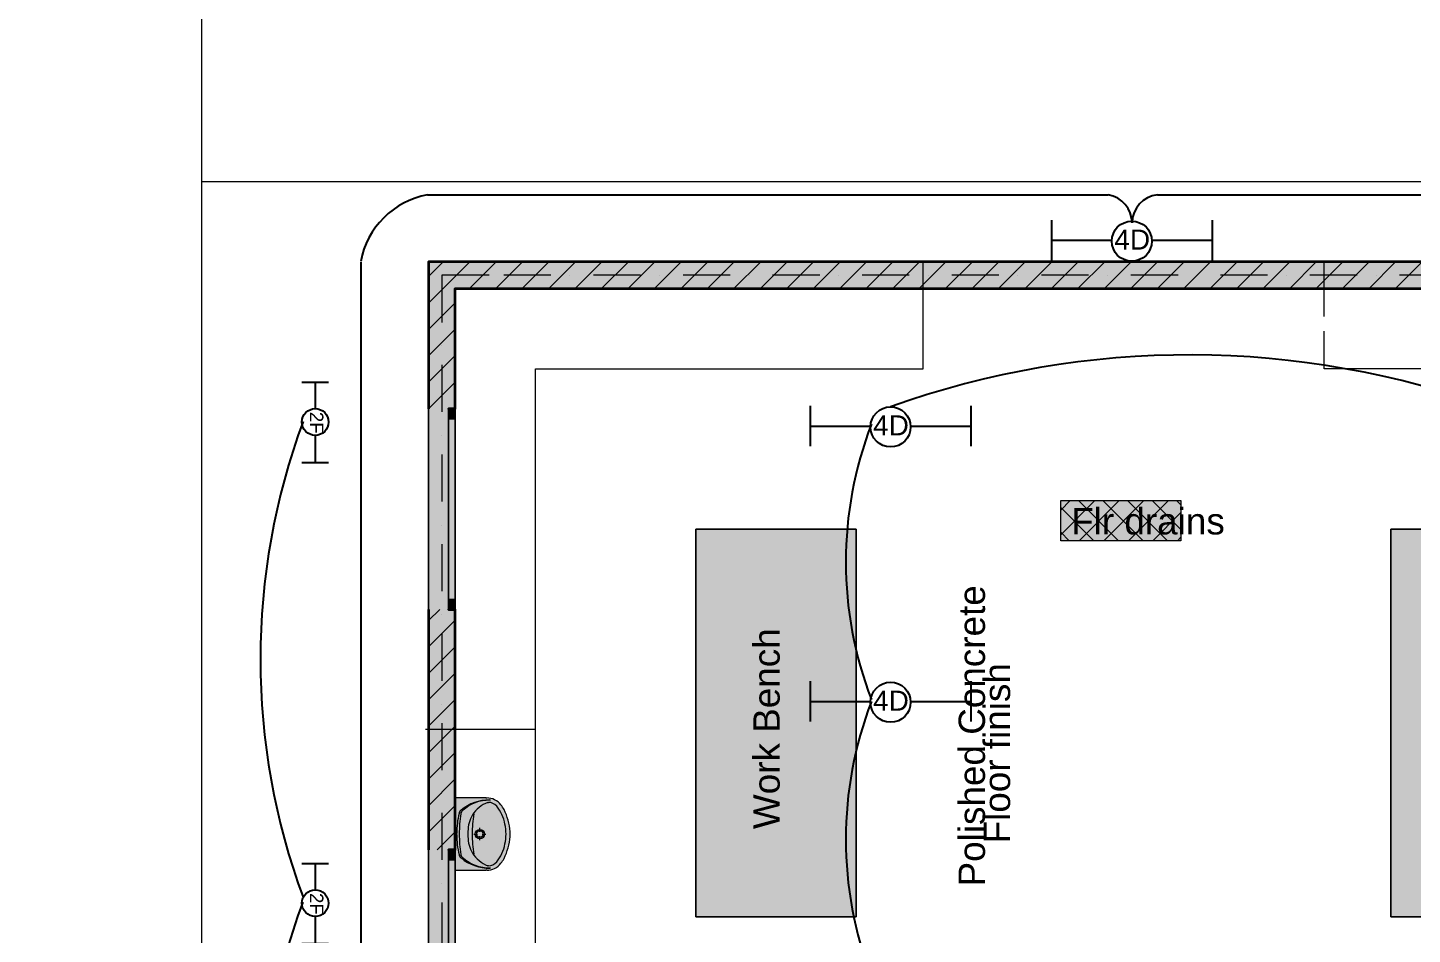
# Model space of a CAD drawing. Header units: millimetres. Extents: x -434067 to 834715, y -524312 to 693139.
# Drawn here: x 227685 to 238045, y 70503 to 77286 of the extents above; entities that cross this region are included whole.
import ezdxf

# ---------------------------------------------------------------- set-up
doc = ezdxf.new("R2010")
doc.units = ezdxf.units.MM
for name, color, linetype in [('Labels', 7, 'Continuous'), ('lights', 1, 'Continuous'), ('PDF_2D Drafting - General', 7, 'Continuous')]:
    doc.layers.add(name, color=color, linetype=linetype)
doc.layers.add('PDF_Interior$-$Furniture$', color=7, linetype='Continuous', true_color=0x6a6a6a)
doc.layers.add('PDF_Structural - Bearing', color=7, linetype='Continuous', true_color=0xffffff)
doc.styles.add('PDF ArialMT', font='arial.ttf')
doc.styles.get("Standard").update_dxf_attribs({"font": 'arial.ttf'})

# ---------------------------------------------------------------- blocks, each defined once
blk = doc.blocks.new('4security')
at = {"layer": 'lights'}
for p, q in [((-601, 157), (-601, -143)), ((600, 157), (600, -143)), ((-601, 7), (-150, 7)), ((150, 7), (600, 7))]:
    blk.add_line(p, q, dxfattribs=at)
blk.add_circle((0, 0), 150, dxfattribs=at)
at = {"layer": 'lights', "insert": (-131, 87), "char_height": 150, "attachment_point": 1}
blk.add_mtext_dynamic_manual_height_columns('4D', width=150, gutter_width=12.5, heights=[0], dxfattribs=at)
blk = doc.blocks.new('4sec')
at = {"layer": 'lights'}
blk.add_blockref('4security', (8, -3), dxfattribs=at)
blk = doc.blocks.new('2feet')
at = {"layer": 'lights'}
for p, q in [((-295, 102), (-295, -98)), ((-295, 2), (-100, 2)), ((100, 2), (305, 2)), ((305, 102), (305, -98))]:
    blk.add_line(p, q, dxfattribs=at)
blk.add_circle((0, 2), 100, dxfattribs=at)
at = {"layer": 'lights', "insert": (-76, 63), "char_height": 100, "attachment_point": 1}
blk.add_mtext_dynamic_manual_height_columns('2F', width=100, gutter_width=12.5, heights=[0], dxfattribs=at)

msp = doc.modelspace()

# ---------------------------------------------------------------- hatches: boundary and pattern name
at = {"layer": 'PDF_Interior$-$Furniture$', "true_color": 0xffffff, "transparency": 33554559}
msp.add_hatch(color=7, dxfattribs=at).paths.add_polyline_path([(231113, 71523), (230884, 71523), (230884, 70983), (231113, 70983), (231129, 70983), (231145, 70986), (231160, 70989), (231175, 70995), (231190, 71003), (231203, 71012), (231215, 71022), (231226, 71034), (231238, 71052), (231249, 71070), (231258, 71090), (231266, 71109), (231273, 71129), (231279, 71150), (231284, 71171), (231288, 71192), (231291, 71213), (231294, 71234), (231294, 71253), (231294, 71272), (231291, 71293), (231288, 71314), (231284, 71335), (231279, 71356), (231274, 71374), (231266, 71397), (231258, 71417), (231249, 71436), (231238, 71454), (231226, 71472), (231215, 71484), (231203, 71494), (231190, 71503), (231175, 71511), (231160, 71517), (231145, 71521), (231129, 71523), (231121, 71523)])
at = {"layer": 'PDF_Structural - Bearing', "transparency": 33554559}
for color, points in [(7, [(230884, 75334), (230884, 74434), (230834, 74434), (230684, 74434), (230684, 75534)]), (256, [(230884, 72934), (230834, 72934), (230684, 72934), (230684, 74434), (230834, 74434), (230884, 74434)]), (256, [(230884, 72934), (230834, 72934), (230684, 72934), (230684, 74434), (230834, 74434), (230884, 74434)]), (7, [(230684, 71134), (230684, 72934), (230834, 72934), (230884, 72934), (230884, 71134), (230834, 71134)]), (256, [(230884, 69634), (230834, 69634), (230684, 69634), (230684, 71134), (230834, 71134), (230884, 71134)]), (256, [(230884, 69634), (230834, 69634), (230684, 69634), (230684, 71134), (230834, 71134), (230884, 71134)])]:
    msp.add_hatch(color=color, dxfattribs=at).paths.add_polyline_path(points)

# ---------------------------------------------------------------- linework, layer by layer
at = {"layer": 'lights'}
for p, q in [((230676, 76036), (235769, 76036)), ((236137, 76036), (241152, 76036)), ((230178, 75531), (230178, 69161))]:
    msp.add_line(p, q, dxfattribs=at)
for centre, radius, start, end in [((230788, 75424), 622, 100.3936, 169.6026), ((235733, 75824), 215, 0.6988, 80.1665), ((236160, 75825), 212, 96.1945, 179.6066), ((236378, 68199), 6639, 69.9097, 109.7011), ((234545, 72560), 5119, 159.6573, 200.3468), ((236675, 73289), 2869, 158.9552, 201.0448), ((236675, 71214), 2869, 158.9552, 201.0448), ((234543, 68964), 5119, 159.6573, 200.3468)]:
    msp.add_arc(centre, radius, start, end, dxfattribs=at)
at = {"layer": 'PDF_2D Drafting - General', "color": 8, "lineweight": 15, "true_color": 0x7f7f7f}
for points in [[(231684, 111330), (230184, 111330), (230184, 78933), (228984, 78933), (228984, 76134)], [(230662, 72038), (230884, 72038), (231484, 72038), (231484, 74734), (234384, 74734), (234384, 75534)], [(237384, 75125), (237384, 75252), (237384, 75534)], [(240283, 74734), (237384, 74734), (237384, 75016)], [(230884, 69634), (231484, 69634), (231484, 72038)]]:
    msp.add_lwpolyline(points, dxfattribs=at)
at = {"layer": 'PDF_2D Drafting - General', "color": 253, "lineweight": 18, "true_color": 0xaaaaaa}
for points in [[(235414, 73493), (235668, 73748)], [(235414, 73677), (235485, 73748)], [(235662, 73448), (235414, 73697)], [(235846, 73448), (235546, 73748)], [(235552, 73448), (235852, 73748)], [(236030, 73448), (235730, 73748)], [(235736, 73448), (236036, 73748)], [(236213, 73448), (235913, 73748)], [(235920, 73448), (236220, 73748)], [(236313, 73532), (236097, 73748)], [(236313, 73716), (236281, 73748)], [(236104, 73448), (236313, 73658)], [(235478, 73448), (235414, 73513)], [(236288, 73448), (236313, 73474)]]:
    msp.add_lwpolyline(points, dxfattribs=at)
at = {"layer": 'PDF_2D Drafting - General', "color": 8, "lineweight": 15, "true_color": 0x7f7f7f}
for points in [[(235414, 73448), (235414, 73748), (236313, 73748), (236313, 73448)], [(233884, 73534), (232684, 73534), (232684, 70634), (233884, 70634)], [(233884, 70634), (232684, 70634), (232684, 73534), (233884, 73534)], [(239083, 73534), (237884, 73534), (237884, 70634), (239083, 70634)], [(239083, 70634), (237884, 70634), (237884, 73534), (239083, 73534)]]:
    msp.add_lwpolyline(points, close=True, dxfattribs=at)
at = {"layer": 'PDF_2D Drafting - General', "color": 7, "lineweight": 0, "true_color": 0xffffff, "transparency": 33554559}
msp.add_solid([(235414, 73448), (235414, 73748), (236313, 73448), (236313, 73748)], dxfattribs=at)
at = {"layer": 'PDF_2D Drafting - General', "lineweight": 0, "transparency": 33554559}
for points in [[(233884, 70634), (232684, 70634), (233884, 73534), (232684, 73534)], [(239083, 70634), (237884, 70634), (239083, 73534), (237884, 73534)]]:
    msp.add_solid(points, dxfattribs=at)
at = {"layer": 'PDF_Interior$-$Furniture$', "lineweight": 20}
for points in [[(231113, 71523), (230884, 71523), (230884, 70983), (231113, 70983)], [(230884, 71168), (230884, 71338)], [(231068, 71270), (231068, 71299)], [(231022, 71253), (231051, 71253)], [(231068, 71208), (231068, 71236)], [(231084, 71253), (231113, 71253)]]:
    msp.add_lwpolyline(points, dxfattribs=at)
for points in [[(230895, 71248, 0.05601), (230912, 71099, 0.166882), (230927, 71074, 0.172736), (231144, 70997, -0.182216), (230942, 71073, -0.178401), (230927, 71101, -0.032588), (230916, 71253, -0.032504), (230927, 71405, -0.182216), (230942, 71433, -0.183454), (231142, 71509, 0.173768), (230927, 71432, 0.170079), (230912, 71407, 0.055582), (230895, 71259)], [(231127, 71490, 0.156512), (231013, 71397, 0.136011), (230979, 71272, 0.024152), (230979, 71253, 0.024146), (230979, 71234, 0.136003), (231013, 71110, 0.157098), (231127, 71016)], [(231119, 70983, 0.227366), (231226, 71034, 0.04974), (231249, 71070, 0.095773), (231294, 71234, 0.01258), (231294, 71253, 0.012568), (231294, 71272, 0.095775), (231249, 71436, 0.048229), (231226, 71472, 0.226466), (231119, 71523)], [(231132, 71016, 0.217621), (231194, 71044, 0.128671), (231255, 71179, 0.060181), (231264, 71253, 0.060311), (231255, 71327, 0.128667), (231194, 71462, 0.218966), (231132, 71490)], [(231022, 71404, 0.03902), (231010, 71253, 0.039001), (231022, 71102)]]:
    msp.add_lwpolyline(points, format="xyb", dxfattribs=at)
for radius in [35.1, 25]:
    msp.add_circle((231068, 71253), radius, dxfattribs=at)
for points in [[(231113, 71523), (231115, 71523), (231117, 71523), (231119, 71523)], [(231127, 71490), (231129, 71490), (231130, 71490), (231132, 71490)], [(231142, 71509), (231144, 71509), (231146, 71509), (231148, 71509)], [(231144, 71509), (231145, 71509), (231146, 71509), (231148, 71509)], [(230895, 71253), (230895, 71255), (230895, 71257), (230895, 71259)], [(230895, 71248), (230895, 71250), (230895, 71251), (230895, 71253)], [(231119, 70983), (231117, 70983), (231115, 70983), (231113, 70983)], [(231132, 71016), (231130, 71016), (231129, 71016), (231127, 71016)], [(231148, 70997), (231146, 70997), (231144, 70997), (231142, 70997)], [(231148, 70997), (231147, 70997), (231145, 70997), (231144, 70997)]]:
    msp.add_open_spline(points, degree=3, dxfattribs=at)
at = {"layer": 'PDF_Structural - Bearing', "color": 123, "lineweight": 18, "true_color": 0x71cebe}
msp.add_lwpolyline([(227685, 69634), (227685, 61035), (228984, 61035), (228984, 54536), (241683, 54536), (241683, 76134), (228984, 76134), (228984, 69634)], close=True, dxfattribs=at)
at = {"layer": 'PDF_Structural - Bearing', "color": 7, "lineweight": 35}
for points in [[(241083, 75234), (241083, 75534), (230684, 75534), (230684, 74434)], [(230884, 74434), (230834, 74434), (230884, 74434), (230884, 75334), (240883, 75334), (240883, 75234), (240933, 75234), (240883, 75234)], [(230684, 72934), (230684, 71134)], [(230884, 71134), (230834, 71134), (230884, 71134), (230884, 72934), (230834, 72934), (230884, 72934)]]:
    msp.add_lwpolyline(points, dxfattribs=at)
at = {"layer": 'PDF_Structural - Bearing', "color": 132, "lineweight": 18, "true_color": 0x00bfbf}
for points in [[(230966, 75534), (230684, 75534), (230684, 75252)], [(231304, 75534), (231021, 75534)], [(231695, 75534), (231413, 75534)], [(232086, 75534), (231804, 75534)], [(232477, 75534), (232195, 75534)], [(232868, 75534), (232586, 75534)], [(233260, 75534), (232977, 75534)], [(233651, 75534), (233369, 75534)], [(234042, 75534), (233760, 75534)], [(234433, 75534), (234151, 75534)], [(234824, 75534), (234542, 75534)], [(235215, 75534), (234933, 75534)], [(235607, 75534), (235324, 75534)], [(235998, 75534), (235716, 75534)], [(236389, 75534), (236107, 75534)], [(236780, 75534), (236498, 75534)], [(237171, 75534), (236889, 75534)], [(237562, 75534), (237280, 75534)], [(237954, 75534), (237672, 75534)], [(231166, 75334), (230884, 75334), (230884, 75052)], [(231495, 75334), (231213, 75334)], [(231886, 75334), (231604, 75334)], [(232277, 75334), (231995, 75334)], [(232668, 75334), (232386, 75334)], [(233060, 75334), (232777, 75334)], [(233451, 75334), (233169, 75334)], [(233842, 75334), (233560, 75334)], [(234233, 75334), (233951, 75334)], [(234624, 75334), (234342, 75334)], [(235015, 75334), (234733, 75334)], [(235407, 75334), (235124, 75334)], [(235798, 75334), (235516, 75334)], [(236189, 75334), (235907, 75334)], [(236580, 75334), (236298, 75334)], [(236971, 75334), (236689, 75334)], [(237362, 75334), (237080, 75334)], [(237754, 75334), (237472, 75334)], [(238145, 75334), (237863, 75334)], [(230684, 75143), (230684, 74860)], [(230884, 74943), (230884, 74660)], [(230684, 74751), (230684, 74469)], [(230884, 74551), (230884, 74269)], [(230684, 74360), (230684, 74078)], [(230884, 74160), (230884, 73878)], [(230684, 73969), (230684, 73687)], [(230884, 73769), (230884, 73487)], [(230684, 73578), (230684, 73296)], [(230884, 73378), (230884, 73096)], [(230684, 73187), (230684, 72904)], [(230884, 72987), (230884, 72705)], [(230684, 72795), (230684, 72513)], [(230884, 72595), (230884, 72313)], [(230684, 72404), (230684, 72122)], [(230884, 72204), (230884, 71922)], [(230684, 72013), (230684, 71731)], [(230884, 71813), (230884, 71531)], [(230684, 71622), (230684, 71340)], [(230884, 71422), (230884, 71140)], [(230684, 71231), (230684, 70949)], [(230884, 71031), (230884, 70749)], [(230684, 70840), (230684, 70557)], [(230884, 70640), (230884, 70357)]]:
    msp.add_lwpolyline(points, dxfattribs=at)
at = {"layer": 'PDF_Structural - Bearing', "lineweight": 0}
for points in [[(230794, 75534), (230739, 75479)], [(230992, 75534), (230838, 75380)], [(231190, 75534), (230990, 75334)], [(231388, 75534), (231188, 75334)], [(231585, 75534), (231385, 75334)], [(231783, 75534), (231583, 75334)], [(231981, 75534), (231781, 75334)], [(232179, 75534), (231979, 75334)], [(232377, 75534), (232177, 75334)], [(232575, 75534), (232375, 75334)], [(232773, 75534), (232573, 75334)], [(232971, 75534), (232771, 75334)], [(233169, 75534), (232969, 75334)], [(233367, 75534), (233167, 75334)], [(233565, 75534), (233365, 75334)], [(233763, 75534), (233563, 75334)], [(233961, 75534), (233761, 75334)], [(234159, 75534), (233959, 75334)], [(234357, 75534), (234157, 75334)], [(234555, 75534), (234355, 75334)], [(234753, 75534), (234553, 75334)], [(234951, 75534), (234751, 75334)], [(235149, 75534), (234949, 75334)], [(235347, 75534), (235147, 75334)], [(235545, 75534), (235345, 75334)], [(235743, 75534), (235543, 75334)], [(235941, 75534), (235741, 75334)], [(236139, 75534), (235939, 75334)], [(236337, 75534), (236137, 75334)], [(236535, 75534), (236335, 75334)], [(236733, 75534), (236533, 75334)], [(236931, 75534), (236731, 75334)], [(237129, 75534), (236929, 75334)], [(237326, 75534), (237127, 75334)], [(237525, 75534), (237325, 75334)], [(237723, 75534), (237523, 75334)], [(237920, 75534), (237721, 75334)], [(238118, 75534), (237918, 75334)], [(230739, 75479), (230684, 75424)], [(230838, 75380), (230684, 75226)], [(230884, 75228), (230684, 75028)], [(230884, 75030), (230684, 74830)], [(230884, 74833), (230684, 74633)], [(230884, 74635), (230684, 74435)], [(230884, 74437), (230882, 74434)], [(230768, 72934), (230684, 72851)], [(230884, 72853), (230684, 72653)], [(230884, 72655), (230684, 72455)], [(230884, 72457), (230684, 72257)], [(230884, 72259), (230684, 72059)], [(230884, 72061), (230684, 71861)], [(230884, 71863), (230684, 71663)], [(230884, 71665), (230684, 71465)], [(230884, 71467), (230684, 71267)], [(230884, 71269), (230749, 71134)]]:
    msp.add_lwpolyline(points, dxfattribs=at)
at = {"layer": 'PDF_Structural - Bearing', "color": 123, "lineweight": 20, "true_color": 0x71cebe}
for points in [[(231137, 75434), (230784, 75434), (230784, 75081)], [(231600, 75434), (231248, 75434)], [(231741, 75434), (231741, 75434)], [(232271, 75434), (231918, 75434)], [(232412, 75434), (232412, 75434)], [(232941, 75434), (232588, 75434)], [(233082, 75434), (233082, 75434)], [(233611, 75434), (233258, 75434)], [(233752, 75434), (233752, 75434)], [(234281, 75434), (233928, 75434)], [(234422, 75434), (234422, 75434)], [(234951, 75434), (234599, 75434)], [(235092, 75434), (235092, 75434)], [(235621, 75434), (235269, 75434)], [(235763, 75434), (235763, 75434)], [(236292, 75434), (235939, 75434)], [(236433, 75434), (236433, 75434)], [(236962, 75434), (236609, 75434)], [(237103, 75434), (237103, 75434)], [(237632, 75434), (237279, 75434)], [(237773, 75434), (237773, 75434)], [(238302, 75434), (237950, 75434)], [(230784, 74905), (230784, 74905)], [(230784, 74764), (230784, 74411)], [(230784, 74234), (230784, 74234)], [(230784, 74093), (230784, 73741)], [(230784, 73564), (230784, 73564)], [(230784, 73423), (230784, 73070)], [(230784, 72894), (230784, 72894)], [(230784, 72753), (230784, 72400)], [(230784, 72224), (230784, 72224)], [(230784, 72083), (230784, 71730)], [(230784, 71554), (230784, 71554)], [(230784, 71413), (230784, 71060)], [(230784, 70883), (230784, 70883)], [(230784, 70742), (230784, 70390)]]:
    msp.add_lwpolyline(points, dxfattribs=at)
at = {"layer": 'PDF_Structural - Bearing', "color": 30, "lineweight": 18, "true_color": 0xff6600}
for points in [[(230684, 72934), (230684, 74434)], [(230884, 72934), (230884, 74434)], [(230834, 74359), (230834, 73009)], [(230884, 73009), (230884, 74359)], [(230684, 69634), (230684, 71134)], [(230884, 69634), (230884, 71134)], [(230834, 71059), (230834, 69709)], [(230884, 69709), (230884, 71059)]]:
    msp.add_lwpolyline(points, close=True, dxfattribs=at)
at = {"layer": 'PDF_Structural - Bearing', "color": 30, "lineweight": 20, "true_color": 0xff6600}
for points in [[(230834, 74434), (230834, 74359), (230884, 74359), (230884, 74434), (230884, 74359), (230834, 74359)], [(230884, 72934), (230884, 73009), (230834, 73009), (230834, 72934), (230834, 73009), (230884, 73009)], [(230834, 71134), (230834, 71059), (230884, 71059), (230884, 71134), (230884, 71059), (230834, 71059)]]:
    msp.add_lwpolyline(points, close=True, dxfattribs=at)
at = {"layer": 'PDF_Structural - Bearing', "color": 7, "lineweight": 0, "transparency": 33554559}
msp.add_solid([(241083, 75534), (240883, 75334), (230684, 75534), (230884, 75334)], dxfattribs=at)
at = {"layer": 'PDF_Structural - Bearing', "lineweight": 0, "transparency": 33554559}
for points in [[(230884, 74434), (230834, 74434), (230884, 74359), (230834, 74359)], [(230884, 74434), (230834, 74434), (230884, 74359), (230834, 74359)], [(230884, 74359), (230834, 74359), (230884, 73009), (230834, 73009)], [(230884, 74359), (230834, 74359), (230884, 73009), (230834, 73009)], [(230834, 72934), (230884, 72934), (230834, 73009), (230884, 73009)], [(230834, 72934), (230884, 72934), (230834, 73009), (230884, 73009)], [(230884, 71134), (230834, 71134), (230884, 71059), (230834, 71059)], [(230884, 71134), (230834, 71134), (230884, 71059), (230834, 71059)], [(230884, 71059), (230834, 71059), (230884, 69709), (230834, 69709)], [(230884, 71059), (230834, 71059), (230884, 69709), (230834, 69709)]]:
    msp.add_solid(points, dxfattribs=at)

# ---------------------------------------------------------------- block references
at = {"layer": 'lights'}
for p in [(235938, 75692), (234133, 74302), (234133, 72242)]:
    msp.add_blockref('4sec', p, dxfattribs=at)
at = {"layer": 'lights', "rotation": 270}
for p in [(229834, 74336), (229834, 70736)]:
    msp.add_blockref('2feet', p, dxfattribs=at)

# ---------------------------------------------------------------- texts
at = {"layer": 'Labels', "color": 7, "attachment_point": 4, "rotation": 90, "style": 'PDF ArialMT'}
for s, insert, char_height in [('Polished Concrete', (234750, 70861), 197.46), ('Work Bench', (233214, 71290), 197.5), ('Floor finish', (234938, 71183), 197.46)]:
    msp.add_mtext(s, dxfattribs=dict(at, insert=insert, char_height=char_height))
at = {"layer": 'lights', "color": 7, "insert": (235492, 73592), "char_height": 197.5, "attachment_point": 4, "style": 'PDF ArialMT'}
msp.add_mtext('Flr drains', dxfattribs=at)

doc.saveas('drawing.dxf')
